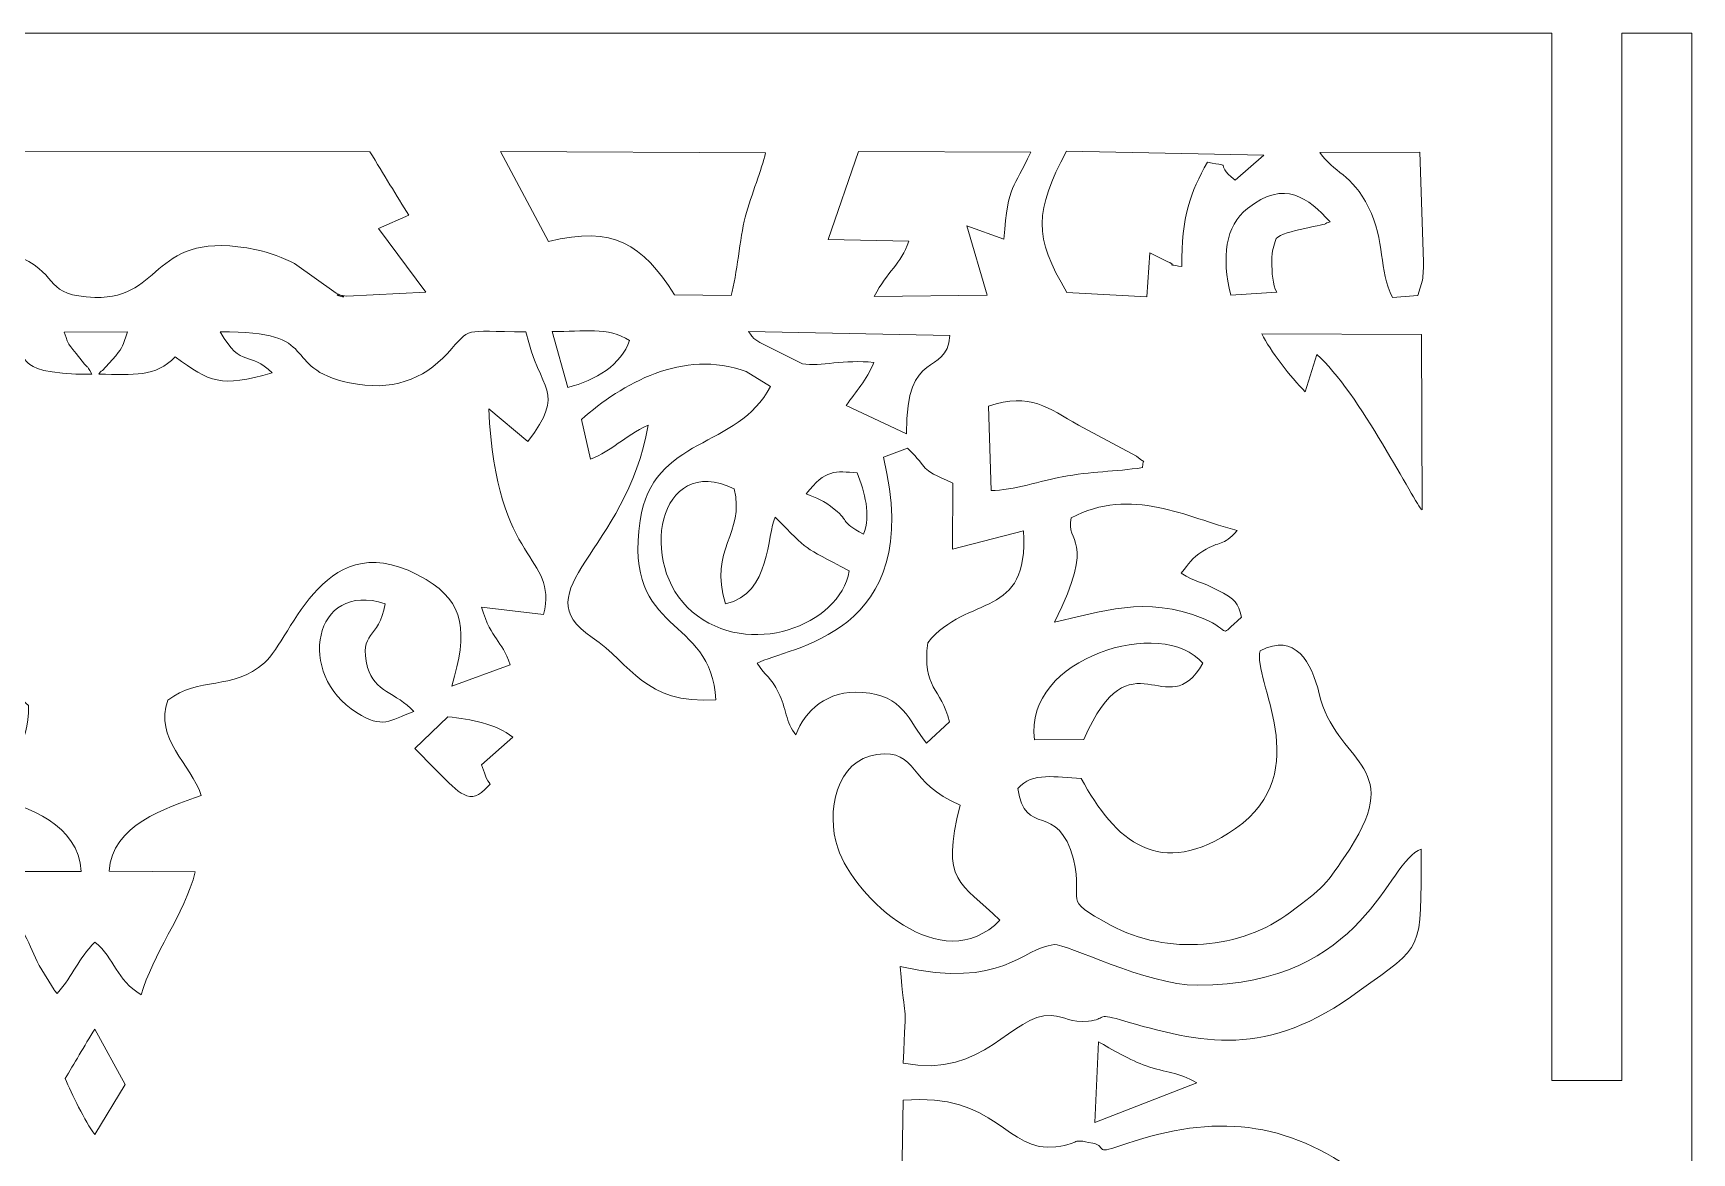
# Model space of a CAD drawing. Header units: millimetres. Extents: x -160 to 119, y -234 to 109.
# Drawn here: x 47.9 to 119, y 61.2 to 109.2 of the extents above; entities that cross this region are included whole.
import ezdxf

# ---------------------------------------------------------------- set-up
doc = ezdxf.new("R2010")
doc.units = ezdxf.units.MM
doc.header["$MEASUREMENT"] = 0
doc.layers.add('layer 1', color=7, linetype='Continuous')

msp = doc.modelspace()

# ---------------------------------------------------------------- linework, layer by layer
at = {"layer": 'layer 1', "color": 250, "lineweight": 20}
msp.add_open_spline([(78.0419, 19.2332), (78.0419, 19.2332), (78.0419, 16.2332), (78.0419, 16.2332), (78.0419, 16.2332), (78.0419, 16.2332), (68.0419, 16.2332), (68.0419, 16.2332), (68.0419, 16.2332), (68.0419, 16.2332), (68.0419, 19.2332), (68.0419, 19.2332), (68.0419, 19.2332), (68.0419, 19.2332), (33.0419, 19.2332), (33.0419, 19.2332), (33.0419, 19.2332), (33.0419, 19.2332), (33.0419, 16.2332), (33.0419, 16.2332), (33.0419, 16.2332), (33.0419, 16.2332), (23.0419, 16.2332), (23.0419, 16.2332), (23.0419, 16.2332), (23.0419, 16.2332), (23.0419, 19.2332), (23.0419, 19.2332), (23.0419, 19.2332), (23.0419, 19.2332), (-17.9581, 19.2332), (-17.9581, 19.2332), (-17.9581, 19.2332), (-17.9581, 19.2332), (-17.9581, 109.2332), (-17.9581, 109.2332), (-17.9581, 109.2332), (-17.9581, 109.2332), (-14.9581, 109.2332), (-14.9581, 109.2332), (-14.9581, 109.2332), (-14.9581, 109.2332), (-14.9581, 64.3332), (-14.9581, 64.3332), (-14.9581, 64.3332), (-14.9581, 64.3332), (-11.9581, 64.3332), (-11.9581, 64.3332), (-11.9581, 64.3332), (-11.9581, 64.3332), (-11.9581, 109.2332), (-11.9581, 109.2332), (-11.9581, 109.2332), (-11.9581, 109.2332), (113.0419, 109.2332), (113.0419, 109.2332), (113.0419, 109.2332), (113.0419, 109.2332), (113.0419, 64.3332), (113.0419, 64.3332), (113.0419, 64.3332), (113.0419, 64.3332), (116.0419, 64.3332), (116.0419, 64.3332), (116.0419, 64.3332), (116.0419, 64.3332), (116.0419, 109.2332), (116.0419, 109.2332), (116.0419, 109.2332), (116.0419, 109.2332), (119.0419, 109.2332), (119.0419, 109.2332), (119.0419, 109.2332), (119.0419, 109.2332), (119.0419, 19.2332), (119.0419, 19.2332), (119.0419, 19.2332), (119.0419, 19.2332), (78.0419, 19.2332), (78.0419, 19.2332)], degree=3, knots=[0, 0, 0, 0, 0.047619, 0.047619, 0.047619, 0.047619, 0.0952381, 0.0952381, 0.0952381, 0.0952381, 0.1428571, 0.1428571, 0.1428571, 0.1428571, 0.1904762, 0.1904762, 0.1904762, 0.1904762, 0.2380952, 0.2380952, 0.2380952, 0.2380952, 0.2857143, 0.2857143, 0.2857143, 0.2857143, 0.3333333, 0.3333333, 0.3333333, 0.3333333, 0.3809524, 0.3809524, 0.3809524, 0.3809524, 0.4285714, 0.4285714, 0.4285714, 0.4285714, 0.4761905, 0.4761905, 0.4761905, 0.4761905, 0.5238095, 0.5238095, 0.5238095, 0.5238095, 0.5714286, 0.5714286, 0.5714286, 0.5714286, 0.6190476, 0.6190476, 0.6190476, 0.6190476, 0.6666667, 0.6666667, 0.6666667, 0.6666667, 0.7142857, 0.7142857, 0.7142857, 0.7142857, 0.7619048, 0.7619048, 0.7619048, 0.7619048, 0.8095238, 0.8095238, 0.8095238, 0.8095238, 0.8571429, 0.8571429, 0.8571429, 0.8571429, 0.9047619, 0.9047619, 0.9047619, 0.9047619, 1, 1, 1, 1], dxfattribs=at)
at = {"layer": 'layer 1', "color": 7, "lineweight": 9}
for points, knots in [([(64.7653, 98.1262), (64.7653, 98.1262), (62.7306, 100.8657), (62.7306, 100.8657), (62.7306, 100.8657), (62.7306, 100.8657), (64.032, 101.4306), (64.032, 101.4306), (64.032, 101.4306), (63.5131, 102.264), (62.9514, 103.1767), (62.3641, 104.1514), (62.3641, 104.1514), (62.3641, 104.1514), (38.9583, 104.1594), (38.9583, 104.1594), (38.9583, 104.1594), (38.3898, 103.4975), (37.7101, 102.3111), (37.2698, 101.4306), (37.2698, 101.4306), (37.5483, 101.2276), (37.417, 101.3019), (37.8851, 101.1238), (37.8851, 101.1238), (38.0687, 101.0539), (38.3622, 101.0108), (38.5642, 100.9389), (38.5642, 100.9389), (38.0565, 99.7361), (37.1099, 99.1761), (36.496, 97.9789), (36.496, 97.9789), (37.7735, 97.9808), (39.5881, 97.6557), (40.6533, 98.2153), (40.6533, 98.2153), (41.5079, 98.6643), (44.0441, 101.2276), (47.4559, 99.5944), (47.4559, 99.5944), (49.1013, 98.8067), (48.387, 97.9754), (50.5705, 97.9071), (50.5705, 97.9071), (53.577, 97.8134), (52.9594, 100.892), (57.4984, 99.9477), (57.4984, 99.9477), (58.0316, 99.8368), (58.6929, 99.5912), (59.1244, 99.3606), (59.1244, 99.3606), (59.1244, 99.3606), (60.9164, 98.0833), (60.9164, 98.0833), (60.9164, 98.0833), (61.8931, 97.6983), (60.2336, 98.1687), (61.3704, 97.9585), (61.3704, 97.9585), (61.3704, 97.9585), (64.7653, 98.1262), (64.7653, 98.1262)], [0, 0, 0, 0, 0.0588235, 0.0588235, 0.0588235, 0.0588235, 0.1176471, 0.1176471, 0.1176471, 0.1176471, 0.1764706, 0.1764706, 0.1764706, 0.1764706, 0.2352941, 0.2352941, 0.2352941, 0.2352941, 0.2941176, 0.2941176, 0.2941176, 0.2941176, 0.3529412, 0.3529412, 0.3529412, 0.3529412, 0.4117647, 0.4117647, 0.4117647, 0.4117647, 0.4705882, 0.4705882, 0.4705882, 0.4705882, 0.5294118, 0.5294118, 0.5294118, 0.5294118, 0.5882353, 0.5882353, 0.5882353, 0.5882353, 0.6470588, 0.6470588, 0.6470588, 0.6470588, 0.7058824, 0.7058824, 0.7058824, 0.7058824, 0.7647059, 0.7647059, 0.7647059, 0.7647059, 0.8235294, 0.8235294, 0.8235294, 0.8235294, 0.8823529, 0.8823529, 0.8823529, 0.8823529, 1, 1, 1, 1]), ([(70.0189, 100.3016), (72.8236, 100.9931), (74.0357, 100.1876), (75.4204, 98.0193), (75.4204, 98.0193), (75.4204, 98.0193), (77.8519, 97.9914), (77.8519, 97.9914), (77.8519, 97.9914), (78.1143, 98.8869), (78.2119, 100.4419), (78.4569, 101.3496), (78.4569, 101.3496), (78.7341, 102.3763), (79.1552, 103.374), (79.3264, 104.1033), (79.3264, 104.1033), (79.3264, 104.1033), (67.9636, 104.1652), (67.9636, 104.1652), (67.9636, 104.1652), (67.9636, 104.1652), (70.0189, 100.3016), (70.0189, 100.3016)], [0, 0, 0, 0, 0.1428571, 0.1428571, 0.1428571, 0.1428571, 0.2857143, 0.2857143, 0.2857143, 0.2857143, 0.4285714, 0.4285714, 0.4285714, 0.4285714, 0.5714286, 0.5714286, 0.5714286, 0.5714286, 0.7142857, 0.7142857, 0.7142857, 0.7142857, 1, 1, 1, 1]), ([(85.467, 100.3103), (85.1194, 99.3056), (84.5675, 99.0466), (83.9861, 97.9491), (83.9861, 97.9491), (83.9861, 97.9491), (88.833, 98.0043), (88.833, 98.0043), (88.833, 98.0043), (88.833, 98.0043), (87.9589, 100.9724), (87.9589, 100.9724), (87.9589, 100.9724), (87.9589, 100.9724), (89.5504, 100.4003), (89.5504, 100.4003), (89.5504, 100.4003), (89.7266, 102.8687), (89.9621, 102.4908), (90.6958, 104.1308), (90.6958, 104.1308), (90.6958, 104.1308), (83.3073, 104.1579), (83.3073, 104.1579), (83.3073, 104.1579), (83.3073, 104.1579), (82.0052, 100.3923), (82.0052, 100.3923), (82.0052, 100.3923), (82.0052, 100.3923), (85.467, 100.3103), (85.467, 100.3103)], [0, 0, 0, 0, 0.1111111, 0.1111111, 0.1111111, 0.1111111, 0.2222222, 0.2222222, 0.2222222, 0.2222222, 0.3333333, 0.3333333, 0.3333333, 0.3333333, 0.4444444, 0.4444444, 0.4444444, 0.4444444, 0.5555556, 0.5555556, 0.5555556, 0.5555556, 0.6666667, 0.6666667, 0.6666667, 0.6666667, 0.7777778, 0.7777778, 0.7777778, 0.7777778, 1, 1, 1, 1]), ([(92.2482, 98.1218), (92.2482, 98.1218), (95.6732, 97.929), (95.6732, 97.929), (95.6732, 97.929), (95.6732, 97.929), (95.8081, 99.8184), (95.8081, 99.8184), (95.8081, 99.8184), (95.8081, 99.8184), (96.4654, 99.4873), (96.4654, 99.4873), (96.4654, 99.4873), (97.1643, 99.1858), (96.2652, 99.3861), (97.1766, 99.2247), (97.1766, 99.2247), (97.1524, 101.3597), (97.5461, 102.4222), (98.2713, 103.7), (98.2713, 103.7), (99.5163, 103.4558), (98.4455, 103.7855), (99.4569, 102.9265), (99.4569, 102.9265), (99.4569, 102.9265), (100.6854, 103.9999), (100.6854, 103.9999), (100.6854, 103.9999), (100.6854, 103.9999), (92.2237, 104.1768), (92.2237, 104.1768), (92.2237, 104.1768), (90.8679, 101.5933), (90.8059, 100.5171), (92.2482, 98.1218)], [0, 0, 0, 0, 0.1, 0.1, 0.1, 0.1, 0.2, 0.2, 0.2, 0.2, 0.3, 0.3, 0.3, 0.3, 0.4, 0.4, 0.4, 0.4, 0.5, 0.5, 0.5, 0.5, 0.6, 0.6, 0.6, 0.6, 0.7, 0.7, 0.7, 0.7, 0.8, 0.8, 0.8, 0.8, 1, 1, 1, 1]), ([(107.4888, 98.6495), (107.5259, 98.8756), (107.538, 99.2038), (107.5419, 99.4368), (107.5419, 99.4368), (107.5419, 99.4368), (107.3846, 104.1348), (107.3846, 104.1348), (107.3846, 104.1348), (107.3846, 104.1348), (103.0954, 104.1216), (103.0954, 104.1216), (103.0954, 104.1216), (103.6799, 103.2499), (104.4684, 103.2068), (105.1828, 101.7641), (105.1828, 101.7641), (105.8954, 100.3252), (105.6087, 99.0796), (106.21, 97.8974), (106.21, 97.8974), (106.21, 97.8974), (107.2891, 97.9822), (107.2891, 97.9822), (107.2891, 97.9822), (107.2891, 97.9822), (107.4888, 98.6495), (107.4888, 98.6495)], [0, 0, 0, 0, 0.125, 0.125, 0.125, 0.125, 0.25, 0.25, 0.25, 0.25, 0.375, 0.375, 0.375, 0.375, 0.5, 0.5, 0.5, 0.5, 0.625, 0.625, 0.625, 0.625, 0.75, 0.75, 0.75, 0.75, 1, 1, 1, 1]), ([(101.2252, 100.4319), (101.5009, 100.7712), (103.4932, 101.0295), (103.3352, 101.0709), (103.3352, 101.0709), (103.3002, 101.08), (103.4693, 101.1112), (103.5286, 101.1482), (103.5286, 101.1482), (102.5876, 102.1539), (101.6089, 102.9937), (99.9916, 101.7189), (99.9916, 101.7189), (99.0325, 100.9629), (98.8768, 99.6321), (99.2691, 98.0029), (99.2691, 98.0029), (99.2691, 98.0029), (101.2442, 98.1328), (101.2442, 98.1328), (101.2442, 98.1328), (101.0647, 98.4485), (101.0341, 98.9749), (101.0347, 99.4536), (101.0347, 99.4536), (101.0353, 99.9779), (101.1082, 100.0765), (101.2252, 100.4319)], [0, 0, 0, 0, 0.125, 0.125, 0.125, 0.125, 0.25, 0.25, 0.25, 0.25, 0.375, 0.375, 0.375, 0.375, 0.5, 0.5, 0.5, 0.5, 0.625, 0.625, 0.625, 0.625, 0.75, 0.75, 0.75, 0.75, 1, 1, 1, 1]), ([(34.1477, 84.6828), (33.8543, 83.9122), (33.9023, 84.0359), (33.5035, 83.3827), (33.5035, 83.3827), (33.1316, 82.7732), (33.133, 82.8439), (32.853, 82.26), (32.853, 82.26), (33.4328, 81.8233), (34.4777, 81.5076), (35.3789, 81.3532), (35.3789, 81.3532), (34.7428, 83.5657), (34.6529, 84.3143), (36.2578, 85.6237), (36.2578, 85.6237), (40.1297, 88.7827), (42.6235, 83.0357), (43.3672, 82.3132), (43.3672, 82.3132), (44.6972, 81.0211), (46.4492, 81.7111), (47.7264, 80.4068), (47.7264, 80.4068), (47.768, 78.6709), (46.805, 77.9714), (46.1755, 76.4955), (46.1755, 76.4955), (47.6957, 76.0786), (49.8844, 75.3088), (49.9765, 73.3036), (49.9765, 73.3036), (49.9765, 73.3036), (46.3413, 73.3037), (46.3413, 73.3037), (46.3413, 73.3037), (46.7133, 72.2677), (47.1674, 71.4094), (47.5596, 70.5978), (47.5596, 70.5978), (47.8114, 70.0768), (47.9649, 69.7179), (48.177, 69.2735), (48.177, 69.2735), (48.177, 69.2735), (48.82, 68.2253), (48.82, 68.2253), (48.82, 68.2253), (48.846, 68.1914), (48.9071, 68.1205), (48.9532, 68.0705), (48.9532, 68.0705), (49.6741, 68.8718), (49.8288, 69.5415), (50.5736, 70.2696), (50.5736, 70.2696), (51.4439, 69.5508), (51.4616, 68.6542), (52.5611, 68.0126), (52.5611, 68.0126), (53.0215, 69.7076), (54.4177, 71.4712), (54.8751, 73.279), (54.8751, 73.279), (54.8751, 73.279), (51.1843, 73.3066), (51.1843, 73.3066), (51.1843, 73.3066), (51.3019, 75.2961), (53.5924, 76.0094), (55.1325, 76.558), (55.1325, 76.558), (54.6957, 77.8859), (53.087, 79.0181), (53.7052, 80.6378), (53.7052, 80.6378), (55.022, 81.6831), (56.4699, 81.0276), (57.8434, 82.2428), (57.8434, 82.2428), (59.046, 83.3068), (60.4301, 88.4273), (64.7813, 85.8072), (64.7813, 85.8072), (66.4288, 84.8152), (66.5637, 83.5797), (65.8778, 81.2371), (65.8778, 81.2371), (65.8778, 81.2371), (68.3728, 82.1519), (68.3728, 82.1519), (68.3728, 82.1519), (67.9982, 83.2907), (67.6014, 83.1539), (67.1432, 84.6232), (67.1432, 84.6232), (67.1432, 84.6232), (69.8098, 84.3068), (69.8098, 84.3068), (69.8098, 84.3068), (70.4353, 86.9521), (67.7837, 86.2715), (67.4607, 93.1316), (67.4607, 93.1316), (67.4607, 93.1316), (69.1354, 91.7261), (69.1354, 91.7261), (69.1354, 91.7261), (70.8037, 93.9584), (69.6539, 93.8125), (69.0514, 96.4301), (69.0514, 96.4301), (66.2219, 96.4439), (66.7641, 96.6752), (65.6859, 95.5061), (65.6859, 95.5061), (64.6429, 94.3748), (63.2832, 93.8662), (61.4941, 94.2442), (61.4941, 94.2442), (58.4091, 94.896), (60.4474, 96.5013), (55.9445, 96.426), (55.9445, 96.426), (56.8799, 94.8066), (57.1932, 95.6681), (58.1736, 94.6668), (58.1736, 94.6668), (55.9153, 94.0493), (55.5353, 94.2529), (54.0202, 95.3627), (54.0202, 95.3627), (53.1458, 94.4688), (52.2555, 94.6024), (50.7446, 94.6128), (50.7446, 94.6128), (50.787, 94.6744), (50.8002, 94.7492), (50.8972, 94.7754), (50.8972, 94.7754), (50.8972, 94.7754), (51.4735, 95.4049), (51.4735, 95.4049), (51.4735, 95.4049), (51.7771, 95.8239), (51.7515, 95.7765), (51.9735, 96.4341), (51.9735, 96.4341), (51.9735, 96.4341), (49.2587, 96.4143), (49.2587, 96.4143), (49.2587, 96.4143), (49.5162, 95.697), (49.3448, 96.0753), (49.7637, 95.5), (49.7637, 95.5), (49.7637, 95.5), (50.0306, 95.1696), (50.0306, 95.1696), (50.0306, 95.1696), (50.3452, 94.7571), (50.1407, 95.1392), (50.4427, 94.6113), (50.4427, 94.6113), (46.3985, 94.5994), (48.3301, 95.7831), (46.9054, 95.0791), (46.9054, 95.0791), (45.2936, 94.2825), (45.2044, 94.0586), (43.06, 94.7281), (43.06, 94.7281), (44.1462, 95.5426), (44.4237, 94.9489), (45.2571, 96.4393), (45.2571, 96.4393), (41.1167, 96.4397), (43.6348, 96.0607), (41.0841, 94.6887), (41.0841, 94.6887), (40.2077, 94.2173), (39.1482, 94.0856), (37.997, 94.2572), (37.997, 94.2572), (36.7425, 94.4442), (36.3003, 94.7352), (35.5087, 95.5556), (35.5087, 95.5556), (34.3172, 96.7903), (34.3822, 96.4884), (32.2044, 96.4128), (32.2044, 96.4128), (31.7155, 94.495), (30.3192, 93.0312), (32.2087, 91.7384), (32.2087, 91.7384), (33.2888, 92.4913), (32.5808, 92.578), (33.7858, 93.2708), (33.7858, 93.2708), (33.7523, 86.6115), (31.2188, 87.5057), (31.2716, 84.3517), (31.2716, 84.3517), (31.2716, 84.3517), (34.1477, 84.6828), (34.1477, 84.6828)], [0, 0, 0, 0, 0.0188679, 0.0188679, 0.0188679, 0.0188679, 0.0377358, 0.0377358, 0.0377358, 0.0377358, 0.0566038, 0.0566038, 0.0566038, 0.0566038, 0.0754717, 0.0754717, 0.0754717, 0.0754717, 0.0943396, 0.0943396, 0.0943396, 0.0943396, 0.1132075, 0.1132075, 0.1132075, 0.1132075, 0.1320755, 0.1320755, 0.1320755, 0.1320755, 0.1509434, 0.1509434, 0.1509434, 0.1509434, 0.1698113, 0.1698113, 0.1698113, 0.1698113, 0.1886792, 0.1886792, 0.1886792, 0.1886792, 0.2075472, 0.2075472, 0.2075472, 0.2075472, 0.2264151, 0.2264151, 0.2264151, 0.2264151, 0.245283, 0.245283, 0.245283, 0.245283, 0.2641509, 0.2641509, 0.2641509, 0.2641509, 0.2830189, 0.2830189, 0.2830189, 0.2830189, 0.3018868, 0.3018868, 0.3018868, 0.3018868, 0.3207547, 0.3207547, 0.3207547, 0.3207547, 0.3396226, 0.3396226, 0.3396226, 0.3396226, 0.3584906, 0.3584906, 0.3584906, 0.3584906, 0.3773585, 0.3773585, 0.3773585, 0.3773585, 0.3962264, 0.3962264, 0.3962264, 0.3962264, 0.4150943, 0.4150943, 0.4150943, 0.4150943, 0.4339623, 0.4339623, 0.4339623, 0.4339623, 0.4528302, 0.4528302, 0.4528302, 0.4528302, 0.4716981, 0.4716981, 0.4716981, 0.4716981, 0.490566, 0.490566, 0.490566, 0.490566, 0.509434, 0.509434, 0.509434, 0.509434, 0.5283019, 0.5283019, 0.5283019, 0.5283019, 0.5471698, 0.5471698, 0.5471698, 0.5471698, 0.5660377, 0.5660377, 0.5660377, 0.5660377, 0.5849057, 0.5849057, 0.5849057, 0.5849057, 0.6037736, 0.6037736, 0.6037736, 0.6037736, 0.6226415, 0.6226415, 0.6226415, 0.6226415, 0.6415094, 0.6415094, 0.6415094, 0.6415094, 0.6603774, 0.6603774, 0.6603774, 0.6603774, 0.6792453, 0.6792453, 0.6792453, 0.6792453, 0.6981132, 0.6981132, 0.6981132, 0.6981132, 0.7169811, 0.7169811, 0.7169811, 0.7169811, 0.7358491, 0.7358491, 0.7358491, 0.7358491, 0.754717, 0.754717, 0.754717, 0.754717, 0.7735849, 0.7735849, 0.7735849, 0.7735849, 0.7924528, 0.7924528, 0.7924528, 0.7924528, 0.8113208, 0.8113208, 0.8113208, 0.8113208, 0.8301887, 0.8301887, 0.8301887, 0.8301887, 0.8490566, 0.8490566, 0.8490566, 0.8490566, 0.8679245, 0.8679245, 0.8679245, 0.8679245, 0.8867925, 0.8867925, 0.8867925, 0.8867925, 0.9056604, 0.9056604, 0.9056604, 0.9056604, 0.9245283, 0.9245283, 0.9245283, 0.9245283, 0.9433962, 0.9433962, 0.9433962, 0.9433962, 0.9622642, 0.9622642, 0.9622642, 0.9622642, 1, 1, 1, 1]), ([(70.8549, 94.0509), (72.0314, 94.3463), (73.1486, 95.0218), (73.4993, 96.0657), (73.4993, 96.0657), (72.5593, 96.6502), (71.5355, 96.44), (70.1762, 96.4393), (70.1762, 96.4393), (70.1762, 96.4393), (70.8549, 94.0509), (70.8549, 94.0509)], [0, 0, 0, 0, 0.25, 0.25, 0.25, 0.25, 0.5, 0.5, 0.5, 0.5, 1, 1, 1, 1]), ([(83.9658, 95.1163), (83.6702, 94.3439), (83.1878, 93.8758), (82.7879, 93.2767), (82.7879, 93.2767), (82.7879, 93.2767), (85.3748, 92.0565), (85.3748, 92.0565), (85.3748, 92.0565), (85.326, 95.8664), (87.1016, 94.422), (87.2249, 96.2743), (87.2249, 96.2743), (87.2249, 96.2743), (78.5914, 96.4519), (78.5914, 96.4519), (78.5914, 96.4519), (78.9123, 96.0352), (78.6613, 96.2875), (79.0784, 95.9666), (79.0784, 95.9666), (79.0784, 95.9666), (80.9042, 95.0612), (80.9042, 95.0612), (80.9042, 95.0612), (81.6826, 94.932), (82.709, 95.2617), (83.9658, 95.1163)], [0, 0, 0, 0, 0.125, 0.125, 0.125, 0.125, 0.25, 0.25, 0.25, 0.25, 0.375, 0.375, 0.375, 0.375, 0.5, 0.5, 0.5, 0.5, 0.625, 0.625, 0.625, 0.625, 0.75, 0.75, 0.75, 0.75, 1, 1, 1, 1]), ([(100.605, 96.3419), (100.9582, 95.6308), (101.8338, 94.4895), (102.4645, 93.86), (102.4645, 93.86), (102.4645, 93.86), (102.9679, 95.4534), (102.9679, 95.4534), (102.9679, 95.4534), (104.7308, 93.9261), (107.2014, 88.991), (107.4759, 88.7973), (107.4759, 88.7973), (107.4759, 88.7973), (107.4497, 96.314), (107.4497, 96.314), (107.4497, 96.314), (107.4497, 96.314), (100.605, 96.3419), (100.605, 96.3419)], [0, 0, 0, 0, 0.1666667, 0.1666667, 0.1666667, 0.1666667, 0.3333333, 0.3333333, 0.3333333, 0.3333333, 0.5, 0.5, 0.5, 0.5, 0.6666667, 0.6666667, 0.6666667, 0.6666667, 1, 1, 1, 1]), ([(77.1992, 80.6503), (76.9984, 84.3347), (73.2268, 83.3739), (73.9466, 88.3374), (73.9466, 88.3374), (74.473, 91.9683), (78.1403, 91.382), (79.5336, 94.0872), (79.5336, 94.0872), (79.5336, 94.0872), (78.4884, 94.736), (78.4884, 94.736), (78.4884, 94.736), (75.7811, 95.7124), (73.1801, 94.2109), (71.4309, 92.6751), (71.4309, 92.6751), (71.4309, 92.6751), (71.8227, 90.9735), (71.8227, 90.9735), (71.8227, 90.9735), (72.7521, 91.3305), (73.236, 91.9393), (74.2937, 92.4356), (74.2937, 92.4356), (73.3589, 86.9816), (68.8583, 85.3625), (71.8868, 83.3335), (71.8868, 83.3335), (73.6139, 82.1764), (74.0864, 80.4671), (77.1992, 80.6503)], [0, 0, 0, 0, 0.1111111, 0.1111111, 0.1111111, 0.1111111, 0.2222222, 0.2222222, 0.2222222, 0.2222222, 0.3333333, 0.3333333, 0.3333333, 0.3333333, 0.4444444, 0.4444444, 0.4444444, 0.4444444, 0.5555556, 0.5555556, 0.5555556, 0.5555556, 0.6666667, 0.6666667, 0.6666667, 0.6666667, 0.7777778, 0.7777778, 0.7777778, 0.7777778, 1, 1, 1, 1]), ([(95.4904, 90.6094), (95.4873, 91.1377), (95.7285, 90.636), (95.2351, 91.0976), (95.2351, 91.0976), (95.2351, 91.0976), (92.7418, 92.434), (92.7418, 92.434), (92.7418, 92.434), (91.4251, 93.1761), (90.6962, 93.8454), (88.8863, 93.2399), (88.8863, 93.2399), (88.8863, 93.2399), (88.9941, 89.6264), (88.9941, 89.6264), (88.9941, 89.6264), (89.9144, 89.6325), (91.1846, 90.0562), (92.0499, 90.2172), (92.0499, 90.2172), (93.2902, 90.4479), (94.3, 90.4368), (95.4904, 90.6094)], [0, 0, 0, 0, 0.1428571, 0.1428571, 0.1428571, 0.1428571, 0.2857143, 0.2857143, 0.2857143, 0.2857143, 0.4285714, 0.4285714, 0.4285714, 0.4285714, 0.5714286, 0.5714286, 0.5714286, 0.5714286, 0.7142857, 0.7142857, 0.7142857, 0.7142857, 1, 1, 1, 1]), ([(82.9176, 86.1789), (80.826, 87.3039), (81.2496, 86.9568), (79.7416, 88.4894), (79.7416, 88.4894), (79.3683, 87.7553), (79.5735, 85.2021), (77.6147, 84.7668), (77.6147, 84.7668), (76.863, 87.162), (78.464, 87.7416), (77.9785, 89.7038), (77.9785, 89.7038), (74.7065, 91.2814), (73.8144, 86.4396), (76.1802, 84.4324), (76.1802, 84.4324), (78.5983, 82.381), (82.5017, 83.8307), (82.9176, 86.1789)], [0, 0, 0, 0, 0.1666667, 0.1666667, 0.1666667, 0.1666667, 0.3333333, 0.3333333, 0.3333333, 0.3333333, 0.5, 0.5, 0.5, 0.5, 0.6666667, 0.6666667, 0.6666667, 0.6666667, 1, 1, 1, 1]), ([(80.6244, 79.1566), (81.0204, 80.1955), (81.947, 81.076), (83.4791, 80.9765), (83.4791, 80.9765), (85.2348, 80.8625), (85.4504, 79.7631), (86.2233, 78.8039), (86.2233, 78.8039), (86.2233, 78.8039), (87.2206, 79.7133), (87.2206, 79.7133), (87.2206, 79.7133), (86.8369, 81.197), (86.0446, 81.1183), (86.2795, 83.1018), (86.2795, 83.1018), (87.9932, 85.2343), (90.6388, 84.0422), (90.3829, 87.907), (90.3829, 87.907), (90.3829, 87.907), (87.3479, 87.1129), (87.3479, 87.1129), (87.3479, 87.1129), (87.3479, 87.1129), (87.3518, 89.9493), (87.3518, 89.9493), (87.3518, 89.9493), (85.7897, 90.626), (86.4224, 90.4832), (85.4131, 91.4383), (85.4131, 91.4383), (85.4131, 91.4383), (84.3798, 91.0555), (84.3798, 91.0555), (84.3798, 91.0555), (86.2596, 83.3829), (80.228, 82.9094), (78.9606, 82.2248), (78.9606, 82.2248), (79.3339, 81.6564), (79.5429, 81.654), (79.8878, 80.9591), (79.8878, 80.9591), (80.2055, 80.3188), (80.1993, 79.677), (80.6244, 79.1566)], [0, 0, 0, 0, 0.0769231, 0.0769231, 0.0769231, 0.0769231, 0.1538462, 0.1538462, 0.1538462, 0.1538462, 0.2307692, 0.2307692, 0.2307692, 0.2307692, 0.3076923, 0.3076923, 0.3076923, 0.3076923, 0.3846154, 0.3846154, 0.3846154, 0.3846154, 0.4615385, 0.4615385, 0.4615385, 0.4615385, 0.5384615, 0.5384615, 0.5384615, 0.5384615, 0.6153846, 0.6153846, 0.6153846, 0.6153846, 0.6923077, 0.6923077, 0.6923077, 0.6923077, 0.7692308, 0.7692308, 0.7692308, 0.7692308, 0.8461538, 0.8461538, 0.8461538, 0.8461538, 1, 1, 1, 1]), ([(83.5226, 87.7617), (83.8586, 88.5702), (83.5742, 89.5619), (83.2525, 90.3896), (83.2525, 90.3896), (82.321, 90.4522), (81.9023, 90.559), (81.0722, 89.4815), (81.0722, 89.4815), (81.5213, 89.2993), (81.8209, 89.213), (82.2748, 88.8334), (82.2748, 88.8334), (82.9959, 88.2301), (82.4607, 88.3437), (83.5226, 87.7617)], [0, 0, 0, 0, 0.2, 0.2, 0.2, 0.2, 0.4, 0.4, 0.4, 0.4, 0.6, 0.6, 0.6, 0.6, 1, 1, 1, 1]), ([(99.7383, 84.2019), (99.5709, 84.82), (99.5231, 84.9348), (98.6829, 85.3775), (98.6829, 85.3775), (98.0246, 85.7242), (97.7369, 85.6937), (97.1531, 86.0871), (97.1531, 86.0871), (97.4961, 86.5219), (97.5694, 86.7075), (98.0826, 87.0325), (98.0826, 87.0325), (98.8511, 87.5192), (98.912, 87.1936), (99.5532, 87.9151), (99.5532, 87.9151), (97.4263, 88.4573), (94.9902, 89.8244), (92.435, 88.4571), (92.435, 88.4571), (92.1431, 87.3303), (93.5692, 87.7105), (91.7175, 83.9855), (91.7175, 83.9855), (93.6645, 84.4183), (95.6331, 85.1535), (98.0863, 84.1447), (98.0863, 84.1447), (99.4166, 83.5976), (98.6502, 83.2489), (99.7383, 84.2019)], [0, 0, 0, 0, 0.1111111, 0.1111111, 0.1111111, 0.1111111, 0.2222222, 0.2222222, 0.2222222, 0.2222222, 0.3333333, 0.3333333, 0.3333333, 0.3333333, 0.4444444, 0.4444444, 0.4444444, 0.4444444, 0.5555556, 0.5555556, 0.5555556, 0.5555556, 0.6666667, 0.6666667, 0.6666667, 0.6666667, 0.7777778, 0.7777778, 0.7777778, 0.7777778, 1, 1, 1, 1]), ([(64.2515, 80.1617), (63.4831, 80.9702), (62.5441, 80.996), (62.2653, 82.0458), (62.2653, 82.0458), (61.8456, 83.6262), (62.7748, 83.2007), (63.011, 84.7745), (63.011, 84.7745), (59.9313, 85.7903), (59.1797, 81.7307), (61.7931, 80.1091), (61.7931, 80.1091), (62.9395, 79.3979), (63.1603, 79.7566), (64.2515, 80.1617)], [0, 0, 0, 0, 0.2, 0.2, 0.2, 0.2, 0.4, 0.4, 0.4, 0.4, 0.6, 0.6, 0.6, 0.6, 1, 1, 1, 1]), ([(92.9754, 78.9578), (95.0219, 83.6377), (96.5343, 79.5088), (98.0764, 82.2248), (98.0764, 82.2248), (96.3835, 84.2648), (90.363, 82.4773), (90.8589, 78.941), (90.8589, 78.941), (90.8589, 78.941), (92.9754, 78.9578), (92.9754, 78.9578)], [0, 0, 0, 0, 0.25, 0.25, 0.25, 0.25, 0.5, 0.5, 0.5, 0.5, 1, 1, 1, 1]), ([(100.5372, 82.7632), (100.1644, 81.5286), (102.9748, 77.5813), (99.4753, 75.1389), (99.4753, 75.1389), (96.2164, 72.8646), (94.3069, 74.628), (92.8603, 77.2866), (92.8603, 77.2866), (91.7754, 77.329), (90.7588, 77.581), (90.1488, 76.8585), (90.1488, 76.8585), (90.4071, 74.7286), (91.8958, 76.3228), (92.5245, 73.8197), (92.5245, 73.8197), (93.0136, 71.872), (91.8864, 72.2022), (94.1185, 70.9986), (94.1185, 70.9986), (96.5629, 69.6805), (99.7219, 69.9595), (101.8318, 71.55), (101.8318, 71.55), (103.2298, 72.6039), (103.3526, 72.6852), (104.3727, 74.2603), (104.3727, 74.2603), (106.7678, 77.9583), (103.78, 77.9161), (103.0671, 80.9144), (103.0671, 80.9144), (102.7435, 82.2754), (102.0359, 83.542), (100.5372, 82.7632)], [0, 0, 0, 0, 0.1, 0.1, 0.1, 0.1, 0.2, 0.2, 0.2, 0.2, 0.3, 0.3, 0.3, 0.3, 0.4, 0.4, 0.4, 0.4, 0.5, 0.5, 0.5, 0.5, 0.6, 0.6, 0.6, 0.6, 0.7, 0.7, 0.7, 0.7, 0.8, 0.8, 0.8, 0.8, 1, 1, 1, 1]), ([(67.1461, 77.8744), (67.1461, 77.8744), (68.495, 79.0556), (68.495, 79.0556), (68.495, 79.0556), (67.7353, 79.6477), (66.7228, 79.8084), (65.6978, 79.9337), (65.6978, 79.9337), (65.6978, 79.9337), (64.2858, 78.5707), (64.2858, 78.5707), (64.2858, 78.5707), (64.2858, 78.5707), (65.1488, 77.6953), (65.1488, 77.6953), (65.1488, 77.6953), (66.0251, 76.8445), (66.5687, 76.0791), (67.2857, 76.8065), (67.2857, 76.8065), (67.6924, 77.2192), (67.4699, 76.8491), (67.2736, 77.5224), (67.2736, 77.5224), (67.2736, 77.5224), (67.1461, 77.8744), (67.1461, 77.8744)], [0, 0, 0, 0, 0.125, 0.125, 0.125, 0.125, 0.25, 0.25, 0.25, 0.25, 0.375, 0.375, 0.375, 0.375, 0.5, 0.5, 0.5, 0.5, 0.625, 0.625, 0.625, 0.625, 0.75, 0.75, 0.75, 0.75, 1, 1, 1, 1]), ([(89.3748, 71.2098), (87.6953, 72.8599), (86.8039, 72.7989), (87.677, 76.1467), (87.677, 76.1467), (85.3781, 77.0638), (85.9211, 78.5477), (84.0947, 78.3095), (84.0947, 78.3095), (82.3683, 78.0845), (81.8977, 75.8496), (82.4219, 74.3047), (82.4219, 74.3047), (83.1526, 72.1513), (86.8917, 68.6663), (89.3748, 71.2098)], [0, 0, 0, 0, 0.2, 0.2, 0.2, 0.2, 0.4, 0.4, 0.4, 0.4, 0.6, 0.6, 0.6, 0.6, 1, 1, 1, 1]), ([(97.8365, 68.425), (95.6244, 68.4253), (92.2485, 70.2131), (91.6993, 70.161), (91.6993, 70.161), (90.2885, 70.0273), (89.5497, 68.2341), (85.1009, 69.2194), (85.1009, 69.2194), (85.3115, 66.5403), (85.3872, 68.1717), (85.2217, 65.0783), (85.2217, 65.0783), (88.7603, 64.3904), (89.854, 67.2121), (91.577, 67.1217), (91.577, 67.1217), (92.2192, 67.0881), (92.3819, 66.8009), (93.1727, 66.8795), (93.1727, 66.8795), (93.9571, 66.9575), (93.4729, 67.2495), (94.5422, 66.9372), (94.5422, 66.9372), (98.0739, 65.9055), (100.7856, 65.2471), (104.7832, 68.1768), (104.7832, 68.1768), (107.5999, 70.2409), (107.4125, 69.7177), (107.4421, 74.2504), (107.4421, 74.2504), (105.9665, 73.7799), (105.0815, 68.4247), (97.8365, 68.425)], [0, 0, 0, 0, 0.1, 0.1, 0.1, 0.1, 0.2, 0.2, 0.2, 0.2, 0.3, 0.3, 0.3, 0.3, 0.4, 0.4, 0.4, 0.4, 0.5, 0.5, 0.5, 0.5, 0.6, 0.6, 0.6, 0.6, 0.7, 0.7, 0.7, 0.7, 0.8, 0.8, 0.8, 0.8, 1, 1, 1, 1]), ([(50.5736, 62.017), (50.5736, 62.017), (51.8637, 64.1694), (51.8637, 64.1694), (51.8637, 64.1694), (51.8637, 64.1694), (50.5736, 66.5381), (50.5736, 66.5381), (50.5736, 66.5381), (50.1081, 65.8266), (49.6745, 65.0153), (49.2949, 64.4279), (49.2949, 64.4279), (49.5789, 63.7591), (50.1311, 62.598), (50.5736, 62.017)], [0, 0, 0, 0, 0.2, 0.2, 0.2, 0.2, 0.4, 0.4, 0.4, 0.4, 0.6, 0.6, 0.6, 0.6, 1, 1, 1, 1]), ([(97.8148, 64.2329), (96.998, 64.7183), (96.5179, 64.6608), (95.6399, 64.9657), (95.6399, 64.9657), (95.0096, 65.1846), (94.1161, 65.6896), (93.6016, 65.9987), (93.6016, 65.9987), (93.6016, 65.9987), (93.4493, 62.5412), (93.4493, 62.5412), (93.4493, 62.5412), (93.4493, 62.5412), (97.8148, 64.2329), (97.8148, 64.2329)], [0, 0, 0, 0, 0.2, 0.2, 0.2, 0.2, 0.4, 0.4, 0.4, 0.4, 0.6, 0.6, 0.6, 0.6, 1, 1, 1, 1]), ([(107.4394, 54.1062), (107.5391, 57.7993), (108.0238, 57.8146), (104.8803, 60.2178), (104.8803, 60.2178), (101.6802, 62.6645), (98.5132, 62.8953), (94.8233, 61.6329), (94.8233, 61.6329), (93.2759, 61.1035), (94.0552, 61.4983), (93.3549, 61.648), (93.3549, 61.648), (92.3176, 61.8696), (92.9963, 61.6585), (91.7731, 61.4948), (91.7731, 61.4948), (89.6836, 61.215), (89.209, 63.8562), (85.2336, 63.4891), (85.2336, 63.4891), (85.2336, 63.4891), (85.1583, 59.2542), (85.1583, 59.2542), (85.1583, 59.2542), (89.3541, 60.2496), (89.1931, 58.9669), (91.4997, 58.4297), (91.4997, 58.4297), (92.0619, 58.2988), (95.9168, 59.9405), (97.6297, 60.0561), (97.6297, 60.0561), (104.0289, 60.4881), (106.3445, 54.7533), (107.4394, 54.1062)], [0, 0, 0, 0, 0.1, 0.1, 0.1, 0.1, 0.2, 0.2, 0.2, 0.2, 0.3, 0.3, 0.3, 0.3, 0.4, 0.4, 0.4, 0.4, 0.5, 0.5, 0.5, 0.5, 0.6, 0.6, 0.6, 0.6, 0.7, 0.7, 0.7, 0.7, 0.8, 0.8, 0.8, 0.8, 1, 1, 1, 1])]:
    msp.add_open_spline(points, degree=3, knots=knots, dxfattribs=at)

doc.saveas('drawing.dxf')
